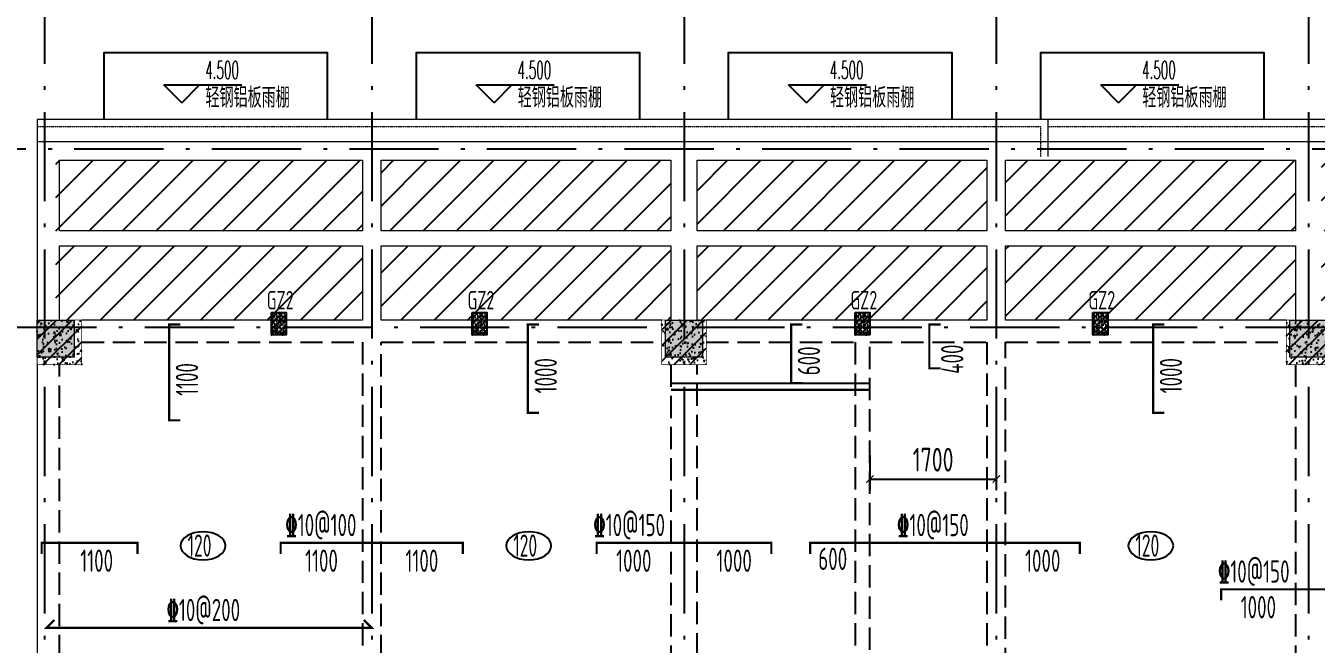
# Model space of a CAD drawing. Extents: x 169490 to 7584583, y -2399407 to 1374371.
# Drawn here: x 607743 to 625098, y 745918 to 754243 of the extents above; entities that cross this region are included whole.
import ezdxf
from ezdxf.enums import TextEntityAlignment as Align

# ---------------------------------------------------------------- set-up
doc = ezdxf.new("R2010")
doc.units = 0
doc.header["$LTSCALE"] = 100
for name, pattern in [('CENTER', [8, 5, -1, 1, -1]), ('D3轴线点划线', [18.5, 12, -3, 0.5, -3]), ('DASH', [0.35, 0.25, -0.1]), ('H3普通虚线', [4.2, 3, -1.2])]:
    doc.linetypes.add(name, pattern=pattern)
doc.layers.get('0').update_dxf_attribs({"linetype": 'CONTINUOUS'})
doc.layers.get('DEFPOINTS').update_dxf_attribs({"linetype": 'CONTINUOUS'})
for name, color, linetype in [('BEAM_CONT', 4, 'CONTINUOUS'), ('C-DOTE', 8, 'D3轴线点划线'), ('DIM_ELEV', 3, 'CONTINUOUS'), ('FSK_FREIN', 2, 'CONTINUOUS'), ('FSK_FTEXT', 4, 'CONTINUOUS'), ('FSK_ZREIN', 1, 'CONTINUOUS'), ('FSK_ZTEXT', 3, 'CONTINUOUS'), ('GJ', 6, 'CONTINUOUS'), ('GZ', 220, 'CENTER'), ('S-BEAM-LINE2', 4, 'H3普通虚线'), ('S-COLU-HATCH', 251, 'CONTINUOUS'), ('S-SLAB-DIM', 92, 'CONTINUOUS'), ('S-SLAB-HATCH', 251, 'CONTINUOUS'), ('板厚度', 2, 'CONTINUOUS'), ('立面', 73, 'CONTINUOUS')]:
    doc.layers.add(name, color=color, linetype=linetype)
doc.layers.add('S-COLU-LINE1', color=6, linetype='CONTINUOUS', lineweight=18)
doc.layers.add('平面-看线', color=45, linetype='CONTINUOUS', lineweight=15)
doc.styles.add('_TCH_DIM', font='SIMPLEX', dxfattribs={"bigfont": 'GBCBIG'})
doc.styles.add('BW_Rein', font='Tssdeng.shx', dxfattribs={"width": 0.7, "bigfont": 'hztxt.shx'})
doc.styles.get("Standard").update_dxf_attribs({"font": 'tssdeng.shx', "width": 0.7, "bigfont": 'hztxt.shx'})
doc.styles.add('TSSD_Bold', font='tssdeng2.shx', dxfattribs={"width": 0.7, "bigfont": 'china.shx'})
doc.styles.add('TSSD_Dimension', font='Tssdeng.shx', dxfattribs={"width": 0.7, "bigfont": 'tssdchn.shx'})
doc.styles.add('TSSD_REIN', font='tssdeng.shx', dxfattribs={"width": 0.7, "bigfont": 'hztxt.shx'})
doc.dimstyles.new('TSSD_100_100$0', dxfattribs={"dimtxt": 320, "dimasz": 100, "dimexe": 150, "dimexo": 150, "dimgap": 100, "dimtad": 1, "dimdec": 0, "dimzin": 0, "dimdsep": 46, "dimtxsty": 'TSSD_Dimension', "dimblk": 'ARCHTICK', "dimcen": 0, "dimclrt": 7, "dimadec": 1, "dimazin": 0, "dimtfac": 1, "dimtdec": 0, "dimtix": 1, "dimtmove": 2, "dimatfit": 3, "dimldrblk": '_TSDBK', "dimfxl": 1, "dimtolj": 1, "dimtzin": 0, "dimarcsym": 0})
pattern_1 = [(50, (0, 0), (215.178055, -18.82564), [22.5, -247.5]), (355, (0, 0), (-41.6254, 225.65764), [18, -198]), (100.4514, (17.93, -1.57), (173.552815, 206.831863), [19.122057, -210.342634]), (46.1842, (0, 60), (320.172315, -49.655704), [33.75, -371.25]), (96.6356, (26.68, 55.86), (280.39881, 292.23536), [28.68309, -315.5139]), (351.1842, (0, 60), (280.39858, 292.23558), [27, -297]), (21, (30, 45), (179.072116, -120.785667), [22.5, -247.5]), (326, (30, 45), (72.9946, 217.545014), [18, -198]), (71.4514, (44.92, 34.93), (252.06679, 96.75915), [19.122057, -210.342634]), (37.5, (0, 0), (3.6479566, 99.868156), [0, -195.6, 0, -201, 0, -198.75]), (7.5, (0, 0), (78.920861, 118.323514), [0, -114.6, 0, -191.1, 0, -75.75]), (327.5, (-66.9, 0), (160.146731, -6.7664615), [0, -75, 0, -234, 0, -310.5]), (317.5, (-96.9, 0), (174.955851, 30.031495), [0, -97.5, 0, -155.4, 0, -220.5]), (45, (0, 0), (-106.066017, 106.066017), [])]

# ---------------------------------------------------------------- blocks, each defined once
blk = doc.blocks.new('_ARCHTICK')
at = {"const_width": 0.15}
blk.add_lwpolyline([(-0.5, -0.5), (0.5, 0.5)], dxfattribs=at)
blk = doc.blocks.new('*D1348')
at = {"layer": 'DEFPOINTS', "color": 0, "ltscale": 10, "transparency": 16777216}
for p in [(619096, 748611), (620796, 748611), (620796, 748142)]:
    blk.add_point(p, dxfattribs=at)
at = {"layer": 'S-SLAB-DIM', "color": 0, "lineweight": -2, "ltscale": 10, "transparency": 16777216}
for p, q in [((619096, 748461), (619096, 747992)), ((620796, 748461), (620796, 747992)), ((619096, 748142), (620796, 748142))]:
    blk.add_line(p, q, dxfattribs=at)
at = {"layer": 'S-SLAB-DIM', "color": 0, "lineweight": -2, "ltscale": 10, "transparency": 16777216, "xscale": 100, "yscale": 100, "zscale": 100, "rotation": 180}
blk.add_blockref('_ARCHTICK', (619096, 748142), dxfattribs=at)
at = {"layer": 'S-SLAB-DIM', "color": 0, "lineweight": -2, "ltscale": 10, "transparency": 16777216, "xscale": 100, "yscale": 100, "zscale": 100}
blk.add_blockref('_ARCHTICK', (620796, 748142), dxfattribs=at)
at = {"layer": 'S-SLAB-DIM', "color": 7, "ltscale": 10, "transparency": 16777216, "insert": (619946, 748402), "char_height": 320, "attachment_point": 5, "style": 'TSSD_Dimension'}
blk.add_mtext('\\A1;1700', dxfattribs=at)
blk = doc.blocks.new('_TSDBK')
blk.add_line((-1, 0), (0, 0))
at = {"const_width": 0.5}
blk.add_lwpolyline([(-0.7, -0.7), (0.7, 0.7)], dxfattribs=at)
blk = doc.blocks.new('BW-4902924', base_point=(607896, 736682))
at = {"layer": 'S-COLU-HATCH', "ltscale": 10}
h = blk.add_hatch(color=256, dxfattribs=at)
h.dxf.hatch_style = 1
h.paths.add_polyline_path([(608396, 750282), (607896, 750282), (607896, 749782), (608396, 749782)])
h = blk.add_hatch(color=256, dxfattribs=at)
h.dxf.hatch_style = 1
h.paths.add_polyline_path([(616346, 750282), (616846, 750282), (616846, 749782), (616346, 749782)])
h = blk.add_hatch(color=256, dxfattribs=at)
h.dxf.hatch_style = 1
h.paths.add_polyline_path([(624746, 750282), (625246, 750282), (625246, 749782), (624746, 749782)])
at = {"layer": 'S-COLU-LINE1'}
for points in [[(607896, 750282), (608396, 750282), (608396, 749782), (607896, 749782)], [(616346, 750282), (616846, 750282), (616846, 749782), (616346, 749782)], [(624746, 750282), (625246, 750282), (625246, 749782), (624746, 749782)]]:
    blk.add_lwpolyline(points, close=True, dxfattribs=at)
blk = doc.blocks.new('BW-5505119', base_point=(607197, 1117331))
at = {"layer": 'S-COLU-HATCH', "ltscale": 10}
h = blk.add_hatch(dxfattribs=at)
h.set_pattern_fill('ARMORED', color=256, scale=30)
h.set_pattern_definition(pattern_1)
h.paths.add_polyline_path([(608496, 1130931), (607896, 1130931), (607896, 1130331), (608496, 1130331)])
h = blk.add_hatch(dxfattribs=at)
h.set_pattern_fill('ARMORED', color=256, scale=30)
h.set_pattern_definition(pattern_1)
h.paths.add_polyline_path([(616896, 1130931), (616296, 1130931), (616296, 1130331), (616896, 1130331)])
h = blk.add_hatch(dxfattribs=at)
h.set_pattern_fill('ARMORED', color=256, scale=30)
h.set_pattern_definition(pattern_1)
h.paths.add_polyline_path([(625296, 1130931), (624696, 1130931), (624696, 1130331), (625296, 1130331)])
at = {"layer": 'S-COLU-LINE1', "color": 2, "const_width": 10}
for points in [[(608496, 1130931), (607896, 1130931), (607896, 1130331), (608496, 1130331)], [(616896, 1130931), (616296, 1130931), (616296, 1130331), (616896, 1130331)], [(625296, 1130931), (624696, 1130931), (624696, 1130331), (625296, 1130331)]]:
    blk.add_lwpolyline(points, close=True, dxfattribs=at)

msp = doc.modelspace()

# ---------------------------------------------------------------- hatches: boundary and pattern name
at = {"layer": 'GZ', "linetype": 'ByBlock'}
h = msp.add_hatch(dxfattribs=at)
h.set_pattern_fill('ARMORED', color=2, scale=10, style=0)
h.set_pattern_definition([(50, (-1033575.9, 1227987.595), (71.7260183, -6.2752135), [7.5, -82.5]), (355, (-1033575.9, 1227987.595), (-13.8751334, 75.2192134), [6, -66]), (100.4514, (-1033569.92, 1227987.07), (57.8509382, 68.9439542), [6.374019, -70.1142112]), (46.1842, (-1033575.9, 1228007.595), (106.724105, -16.5519014), [11.25, -123.75]), (96.6356, (-1033567, 1228006.22), (93.4662706, 97.411787), [9.561029, -105.1713]), (351.1842, (-1033575.9, 1228007.6), (93.4661945, 97.41186), [9, -99]), (21, (-1033565.9, 1228002.595), (59.6907052, -40.261889), [7.5, -82.5]), (326, (-1033565.9, 1228002.595), (24.3315332, 72.5150045), [6, -66]), (71.4514, (-1033560.924, 1227999.24), (84.0222629, 32.2530497), [6.374019, -70.1142112]), (37.5, (-1033575.898, 1227987.595), (1.21598553, 33.2893854), [0, -65.2, 0, -67, 0, -66.25]), (7.5, (-1033575.898, 1227987.595), (26.30695374, 39.4411712), [0, -38.2, 0, -63.7, 0, -25.25]), (327.5, (-1033598.198, 1227987.595), (53.3822436, -2.25548717), [0, -25, 0, -78, 0, -103.5]), (317.5, (-1033608.2, 1227987.595), (58.3186169, 10.0104982), [0, -32.5, 0, -51.8, 0, -73.5]), (45, (-1033575.9, 1227987.595), (-35.355339, 35.355339), [])])
h.paths.add_polyline_path([(611045.7, 750382.3), (611045.7, 750082.3), (611245.7, 750082.3), (611245.7, 750382.3)])
h = msp.add_hatch(dxfattribs=at)
h.set_pattern_fill('ARMORED', color=2, scale=10, style=0)
h.set_pattern_definition([(50, (-1030875.9, 1227987.595), (71.7260183, -6.2752135), [7.5, -82.5]), (355, (-1030875.9, 1227987.595), (-13.8751334, 75.2192134), [6, -66]), (100.4514, (-1030869.92, 1227987.07), (57.8509382, 68.9439542), [6.374019, -70.1142112]), (46.1842, (-1030875.9, 1228007.595), (106.724105, -16.5519014), [11.25, -123.75]), (96.6356, (-1030867, 1228006.22), (93.4662706, 97.411787), [9.561029, -105.1713]), (351.1842, (-1030875.9, 1228007.6), (93.4661945, 97.41186), [9, -99]), (21, (-1030865.9, 1228002.595), (59.6907052, -40.261889), [7.5, -82.5]), (326, (-1030865.9, 1228002.595), (24.3315332, 72.5150045), [6, -66]), (71.4514, (-1030860.924, 1227999.24), (84.0222629, 32.2530497), [6.374019, -70.1142112]), (37.5, (-1030875.898, 1227987.595), (1.21598553, 33.2893854), [0, -65.2, 0, -67, 0, -66.25]), (7.5, (-1030875.898, 1227987.595), (26.30695374, 39.4411712), [0, -38.2, 0, -63.7, 0, -25.25]), (327.5, (-1030898.198, 1227987.595), (53.3822436, -2.25548717), [0, -25, 0, -78, 0, -103.5]), (317.5, (-1030908.2, 1227987.595), (58.3186169, 10.0104982), [0, -32.5, 0, -51.8, 0, -73.5]), (45, (-1030875.9, 1227987.595), (-35.355339, 35.355339), [])])
h.paths.add_polyline_path([(613745.7, 750382.3), (613745.7, 750082.3), (613945.7, 750082.3), (613945.7, 750382.3)])
h = msp.add_hatch(dxfattribs=at)
h.set_pattern_fill('ARMORED', color=2, scale=10, style=0)
h.set_pattern_definition([(50, (-1025725.9, 1227987.595), (71.7260183, -6.2752135), [7.5, -82.5]), (355, (-1025725.9, 1227987.595), (-13.8751334, 75.2192134), [6, -66]), (100.4514, (-1025719.92, 1227987.07), (57.8509382, 68.9439542), [6.374019, -70.1142112]), (46.1842, (-1025725.9, 1228007.595), (106.724105, -16.5519014), [11.25, -123.75]), (96.6356, (-1025717, 1228006.22), (93.4662706, 97.411787), [9.561029, -105.1713]), (351.1842, (-1025725.9, 1228007.6), (93.4661945, 97.41186), [9, -99]), (21, (-1025715.9, 1228002.595), (59.6907052, -40.261889), [7.5, -82.5]), (326, (-1025715.9, 1228002.595), (24.3315332, 72.5150045), [6, -66]), (71.4514, (-1025710.924, 1227999.24), (84.0222629, 32.2530497), [6.374019, -70.1142112]), (37.5, (-1025725.898, 1227987.595), (1.21598553, 33.2893854), [0, -65.2, 0, -67, 0, -66.25]), (7.5, (-1025725.898, 1227987.595), (26.30695374, 39.4411712), [0, -38.2, 0, -63.7, 0, -25.25]), (327.5, (-1025748.198, 1227987.595), (53.3822436, -2.25548717), [0, -25, 0, -78, 0, -103.5]), (317.5, (-1025758.2, 1227987.595), (58.3186169, 10.0104982), [0, -32.5, 0, -51.8, 0, -73.5]), (45, (-1025725.9, 1227987.595), (-35.355339, 35.355339), [])])
h.paths.add_polyline_path([(618895.7, 750382.3), (618895.7, 750082.3), (619095.7, 750082.3), (619095.7, 750382.3)])
h = msp.add_hatch(dxfattribs=at)
h.set_pattern_fill('ARMORED', color=2, scale=10, style=0)
h.set_pattern_definition([(50, (-1022525.9, 1227987.595), (71.7260183, -6.2752135), [7.5, -82.5]), (355, (-1022525.9, 1227987.595), (-13.8751334, 75.2192134), [6, -66]), (100.4514, (-1022519.92, 1227987.07), (57.8509382, 68.9439542), [6.374019, -70.1142112]), (46.1842, (-1022525.9, 1228007.595), (106.724105, -16.5519014), [11.25, -123.75]), (96.6356, (-1022517, 1228006.22), (93.4662706, 97.411787), [9.561029, -105.1713]), (351.1842, (-1022525.9, 1228007.6), (93.4661945, 97.41186), [9, -99]), (21, (-1022515.9, 1228002.595), (59.6907052, -40.261889), [7.5, -82.5]), (326, (-1022515.9, 1228002.595), (24.3315332, 72.5150045), [6, -66]), (71.4514, (-1022510.924, 1227999.24), (84.0222629, 32.2530497), [6.374019, -70.1142112]), (37.5, (-1022525.898, 1227987.595), (1.21598553, 33.2893854), [0, -65.2, 0, -67, 0, -66.25]), (7.5, (-1022525.898, 1227987.595), (26.30695374, 39.4411712), [0, -38.2, 0, -63.7, 0, -25.25]), (327.5, (-1022548.198, 1227987.595), (53.3822436, -2.25548717), [0, -25, 0, -78, 0, -103.5]), (317.5, (-1022558.2, 1227987.595), (58.3186169, 10.0104982), [0, -32.5, 0, -51.8, 0, -73.5]), (45, (-1022525.9, 1227987.595), (-35.355339, 35.355339), [])])
h.paths.add_polyline_path([(622095.7, 750382.3), (622095.7, 750082.3), (622295.7, 750082.3), (622295.7, 750382.3)])
at = {"layer": 'S-SLAB-HATCH'}
h = msp.add_hatch(dxfattribs=at)
h.set_pattern_fill('ANSI31', color=256, scale=100)
h.set_pattern_definition([(45, (-5179864.24, 2783926.33), (-224.506403, 224.506403), [])])
h.paths.add_polyline_path([(612270.7, 752432.3), (608145.7, 752432.3), (608145.7, 751482.3), (612270.7, 751482.3)])
h.paths.add_polyline_path([(612270.7, 751282.3), (608145.7, 751282.3), (608145.7, 750282.3), (608395.7, 750282.3), (612270.7, 750282.3)])
h.paths.add_polyline_path([(616420.7, 751282.3), (612520.7, 751282.3), (612520.7, 750282.3), (616346.7, 750282.3), (616420.7, 750282.3)])
h.paths.add_polyline_path([(616420.7, 752432.3), (612520.7, 752432.3), (612520.7, 751482.3), (616420.7, 751482.3)])
h.paths.add_polyline_path([(620670.7, 751282.3), (616770.7, 751282.3), (616770.7, 750282.3), (616845.7, 750282.3), (618995.7, 750282.3), (620670.7, 750282.3)])
h.paths.add_polyline_path([(620670.7, 752432.3), (616770.7, 752432.3), (616770.7, 751482.3), (620670.7, 751482.3)])
h.paths.add_polyline_path([(624820.7, 751282.3), (620920.7, 751282.3), (620920.7, 750282.3), (624746.7, 750282.3), (624820.7, 750282.3)])
h.paths.add_polyline_path([(624820.7, 752432.3), (620920.7, 752432.3), (620920.7, 751482.3), (624820.7, 751482.3)])
h.paths.add_polyline_path([(628670.7, 752432.3), (625170.7, 752432.3), (625170.7, 751482.3), (628670.7, 751482.3)])
h.paths.add_polyline_path([(628670.7, 751282.3), (625170.7, 751282.3), (625170.7, 750282.3), (625245.7, 750282.3), (628670.7, 750282.3)])
h.paths.add_polyline_path([(633295.7, 751282.3), (628920.7, 751282.3), (628920.7, 750282.3), (633146.7, 750282.3), (633295.7, 750282.3)])
h.paths.add_polyline_path([(633295.7, 752432.3), (628920.7, 752432.3), (628920.7, 751482.3), (633295.7, 751482.3)])
h.paths.add_polyline_path([(638520.7, 751282.3), (633645.7, 751282.3), (633570.7, 750282.3), (633645.7, 750282.3), (638520.7, 750282.3)])
h.paths.add_polyline_path([(638520.7, 752432.3), (633645.7, 752432.3), (633645.7, 751482.3), (638520.7, 751482.3)])
h.paths.add_polyline_path([(641845.7, 752432.3), (638770.7, 752432.3), (638770.7, 751382.3), (638770.7, 750282.3), (641595.7, 750282.3), (641845.7, 750282.3)])

# ---------------------------------------------------------------- linework, layer by layer
at = {"layer": 'BEAM_CONT', "lineweight": 18}
for p, q in [((612395.7, 752682.3), (607895.7, 752682.3)), ((607895.7, 752682.3), (607895.7, 751382.3)), ((616595.7, 752682.3), (612395.7, 752682.3)), ((620795.7, 752682.3), (616595.7, 752682.3)), ((624995.7, 752682.3), (620795.7, 752682.3)), ((628795.7, 752682.3), (624995.7, 752682.3)), ((608195.7, 752432.3), (612270.7, 752432.3)), ((608195.7, 751482.3), (608195.7, 752432.3)), ((612270.7, 752432.3), (612270.7, 751482.3)), ((612520.7, 752432.3), (616420.7, 752432.3)), ((612520.7, 751482.3), (612520.7, 752432.3)), ((616420.7, 752432.3), (616420.7, 751482.3)), ((616770.7, 752432.3), (620670.7, 752432.3)), ((616770.7, 751482.3), (616770.7, 752432.3)), ((620670.7, 752432.3), (620670.7, 751482.3)), ((620920.7, 752432.3), (624820.7, 752432.3)), ((620920.7, 751482.3), (620920.7, 752432.3)), ((624820.7, 752432.3), (624820.7, 751482.3)), ((612270.7, 751482.3), (608195.7, 751482.3)), ((616420.7, 751482.3), (612520.7, 751482.3)), ((620670.7, 751482.3), (616770.7, 751482.3)), ((624820.7, 751482.3), (620920.7, 751482.3)), ((607895.7, 751382.3), (607895.7, 750282.3)), ((608195.7, 750282.3), (608195.7, 751282.3)), ((608195.7, 751282.3), (612270.7, 751282.3)), ((612270.7, 751282.3), (612270.7, 750282.3)), ((612520.7, 750282.3), (612520.7, 751282.3)), ((612520.7, 751282.3), (616420.7, 751282.3)), ((616420.7, 751282.3), (616420.7, 750282.3)), ((616770.7, 750282.3), (616770.7, 751282.3)), ((616770.7, 751282.3), (620670.7, 751282.3)), ((620670.7, 751282.3), (620670.7, 750282.3)), ((620920.7, 750282.3), (620920.7, 751282.3)), ((620920.7, 751282.3), (624820.7, 751282.3)), ((624820.7, 751282.3), (624820.7, 750282.3)), ((612270.7, 750282.3), (608495.7, 750282.3)), ((612270.7, 750282.3), (608495.7, 750282.3)), ((616295.7, 750282.3), (612520.7, 750282.3)), ((616295.7, 750282.3), (612520.7, 750282.3)), ((618995.7, 750282.3), (616895.7, 750282.3)), ((618895.7, 750282.3), (616895.7, 750282.3)), ((620670.7, 750282.3), (618995.7, 750282.3)), ((620670.7, 750282.3), (619095.7, 750282.3)), ((624695.7, 750282.3), (620920.7, 750282.3)), ((624695.7, 750282.3), (620920.7, 750282.3)), ((607895.7, 749682.3), (607895.7, 744482.3))]:
    msp.add_line(p, q, dxfattribs=at)
at = {"layer": 'C-DOTE'}
for p, q in [((607995.7, 756782.3), (607995.7, 732082.3)), ((612395.7, 756782.3), (612395.7, 744382.3)), ((616595.7, 756782.3), (616595.7, 732082.3)), ((620795.7, 756782.3), (620795.7, 732082.3)), ((624995.7, 756782.3), (624995.7, 732082.3)), ((683595.7, 752582.3), (605819.4, 752582.3)), ((641995.7, 750182.3), (605819.4, 750182.3))]:
    msp.add_line(p, q, dxfattribs=at)
at = {"layer": 'DIM_ELEV'}
for p, q in [((609601.3, 753447.7), (610650.9, 753447.7)), ((609841.3, 753207.7), (609601.3, 753447.7)), ((609841.3, 753207.7), (610081.3, 753447.7)), ((613801.3, 753447.7), (614850.9, 753447.7)), ((614041.3, 753207.7), (613801.3, 753447.7)), ((614041.3, 753207.7), (614281.3, 753447.7)), ((618001.3, 753447.7), (619050.9, 753447.7)), ((618241.3, 753207.7), (618001.3, 753447.7)), ((618241.3, 753207.7), (618481.3, 753447.7)), ((622441.3, 753207.7), (622201.3, 753447.7)), ((622201.3, 753447.7), (623250.9, 753447.7)), ((622441.3, 753207.7), (622681.3, 753447.7))]:
    msp.add_line(p, q, dxfattribs=at)
at = {"layer": 'FSK_FREIN', "color": 1, "const_width": 30}
for points in [[(609820.8, 748932.3), (609670.8, 748932.3), (609670.8, 750222.3), (609820.8, 750222.3)], [(614645.8, 749032.3), (614495.8, 749032.3), (614495.8, 750222.3), (614645.8, 750222.3)], [(618185.8, 749432.3), (618035.8, 749432.3), (618035.8, 750222.3), (618185.8, 750222.3)], [(620045.8, 749632.3), (619895.8, 749632.3), (619895.8, 750222.3), (620045.8, 750222.3)], [(623055.1, 749032.3), (622905.1, 749032.3), (622905.1, 750222.3), (623055.1, 750222.3)], [(607956.7, 747132.3), (607956.7, 747282.3), (609246.7, 747282.3), (609246.7, 747132.3)], [(611170.7, 747132.3), (611170.7, 747282.3), (613620.7, 747282.3), (613620.7, 747132.3)], [(615420.7, 747132.3), (615420.7, 747282.3), (617770.7, 747282.3), (617770.7, 747132.3)], [(618291.7, 747132.3), (618291.7, 747282.3), (621920.7, 747282.3), (621920.7, 747132.3)], [(623820.7, 746507.3), (623820.7, 746657.3), (626170.7, 746657.3), (626170.7, 746507.3)]]:
    msp.add_lwpolyline(points, dxfattribs=at)
at = {"layer": 'FSK_ZREIN', "const_width": 30}
msp.add_lwpolyline([(608127.8, 746244.7), (608021.7, 746138.7), (612395.7, 746138.7), (612289.7, 746244.7)], dxfattribs=at)
at = {"layer": 'GJ', "color": 6, "const_width": 30}
for points in [[(619095.7, 749430.4), (616420.7, 749430.4)], [(619095.7, 749342.1), (616420.7, 749342.1)]]:
    msp.add_lwpolyline(points, dxfattribs=at)
at = {"layer": 'GZ', "color": 2, "linetype": 'ByBlock'}
for points in [[(611045.7, 750382.3), (611245.7, 750382.3), (611245.7, 750082.3), (611045.7, 750082.3)], [(613745.7, 750382.3), (613945.7, 750382.3), (613945.7, 750082.3), (613745.7, 750082.3)], [(618895.7, 750382.3), (619095.7, 750382.3), (619095.7, 750082.3), (618895.7, 750082.3)], [(622095.7, 750382.3), (622295.7, 750382.3), (622295.7, 750082.3), (622095.7, 750082.3)]]:
    msp.add_lwpolyline(points, close=True, dxfattribs=at)
at = {"layer": 'S-BEAM-LINE2'}
for p, q in [((608495.7, 749982.3), (612270.7, 749982.3)), ((608495.7, 749982.3), (612270.7, 749982.3)), ((612270.7, 749982.3), (612270.7, 744482.3)), ((612520.7, 749982.3), (616295.7, 749982.3)), ((612520.7, 744482.3), (612520.7, 749982.3)), ((612520.7, 749982.3), (616295.7, 749982.3)), ((616895.7, 749982.3), (618895.7, 749982.3)), ((616895.7, 749982.3), (618895.7, 749982.3)), ((618895.7, 749982.3), (618895.7, 744191.7)), ((619095.7, 749982.3), (620670.7, 749982.3)), ((619095.7, 744161.9), (619095.7, 749982.3)), ((619095.7, 749982.3), (620670.7, 749982.3)), ((620670.7, 749982.3), (620670.7, 743927.5)), ((620920.7, 749982.3), (624695.7, 749982.3)), ((620920.7, 743890.3), (620920.7, 749982.3)), ((620920.7, 749982.3), (624695.7, 749982.3)), ((608195.7, 744482.3), (608195.7, 749682.3)), ((616420.7, 749682.3), (616420.7, 744482.3)), ((616770.7, 744507.9), (616770.7, 749682.3)), ((624820.7, 749682.3), (624820.7, 743582.3))]:
    msp.add_line(p, q, dxfattribs=at)
at = {"layer": '平面-看线'}
for points in [[(621495.7, 752482.3), (621495.7, 752982.3), (607895.7, 752982.3), (607895.7, 750382.3)], [(628495.7, 752982.3), (621495.7, 752982.3)]]:
    msp.add_lwpolyline(points, dxfattribs=at)
at = {"layer": '平面-看线', "linetype": 'DASH', "ltscale": 0.8}
for points in [[(621395.7, 752482.3), (621395.7, 752882.3), (607895.7, 752882.3)], [(628495.7, 752882.3), (621495.7, 752882.3)]]:
    msp.add_lwpolyline(points, dxfattribs=at)
at = {"layer": '板厚度', "extrusion": (0, 0, -1)}
for centre in [(610127, 747242.8), (614507.5, 747242.8), (622874.5, 747242.8)]:
    msp.add_ellipse(centre, major_axis=(303.3, 0), ratio=0.6210538, dxfattribs=at)
at = {"layer": '立面', "color": 4}
for points in [[(608795.7, 752982.3), (608795.7, 753882.3), (611795.7, 753882.3), (611795.7, 752982.3)], [(612995.7, 752982.3), (612995.7, 753882.3), (615995.7, 753882.3), (615995.7, 752982.3)], [(617195.7, 752982.3), (617195.7, 753882.3), (620195.7, 753882.3), (620195.7, 752982.3)], [(621395.7, 752982.3), (621395.7, 753882.3), (624395.7, 753882.3), (624395.7, 752982.3)]]:
    msp.add_lwpolyline(points, dxfattribs=at)

# ---------------------------------------------------------------- block references
at = {"layer": 'S-COLU-LINE1'}
for name, p in [('BW-5505119', (607196.7, 736682.3)), ('BW-4902924', (607895.7, 736682.3))]:
    msp.add_blockref(name, p, dxfattribs=at)

# ---------------------------------------------------------------- texts
at = {"layer": 'DIM_ELEV', "style": '_TCH_DIM', "width": 0.494118}
for p in [(610156.5, 753527.8), (614356.5, 753527.8), (618556.5, 753527.8), (622756.5, 753527.8)]:
    msp.add_text('4.500', height=238, dxfattribs=at).set_placement(p)
at = {"layer": 'DIM_ELEV', "width": 0.7}
for p in [(610159.6, 753142.1), (614359.6, 753142.1), (618559.6, 753142.1), (622759.6, 753142.1)]:
    msp.add_text('轻钢铝板雨棚', height=270.07, dxfattribs=at).set_placement(p)
at = {"layer": 'FSK_FTEXT', "style": 'BW_Rein', "width": 0.65}
msp.add_text('400', height=300, rotation=89.99999, dxfattribs=at).set_placement((620053.3, 749952.3), align=Align.TOP_RIGHT)
for s, p in [('1000', (614585.8, 749532.3)), ('600', (618125.8, 749732.3)), ('1000', (622995.1, 749532.3)), ('1100', (609760.8, 749482.3))]:
    msp.add_text(s, height=300, rotation=89.99999, dxfattribs=at).set_placement(p, align=Align.TOP_CENTER)
for s, p in [('%%13210@100', (612190.7, 747372.3)), ('%%13210@150', (616340.7, 747372.3)), ('%%13210@150', (620425.7, 747372.3)), ('%%13210@150', (624740.7, 746747.3))]:
    msp.add_text(s, height=300, dxfattribs=at).set_placement(p, align=Align.RIGHT)
for s, p in [('1100', (608696.7, 747192.3)), ('1100', (611720.7, 747192.3)), ('1100', (613070.7, 747192.3)), ('1000', (615920.7, 747192.3)), ('1000', (617270.7, 747192.3)), ('600', (618595.7, 747217.2)), ('1000', (621420.7, 747192.3)), ('1000', (624320.7, 746567.3))]:
    msp.add_text(s, height=300, dxfattribs=at).set_placement(p, align=Align.TOP_CENTER)
at = {"layer": 'FSK_ZTEXT', "style": 'BW_Rein', "width": 0.65}
msp.add_text('%%13210@200', height=300, dxfattribs=at).set_placement((609635.3, 746228.7))
at = {"layer": 'GZ', "color": 2, "linetype": 'ByBlock', "style": 'TSSD_REIN', "width": 0.65}
for p in [(610984.3, 750424), (613684.3, 750424), (618834.3, 750424), (622034.3, 750424)]:
    msp.add_text('GZ2', height=250, dxfattribs=at).set_placement(p)
at = {"layer": '板厚度', "style": 'TSSD_Bold', "width": 0.6}
for p in [(609919.4, 747095.6), (614300, 747095.6), (622666.9, 747095.6)]:
    msp.add_text('120', height=300, rotation=360, dxfattribs=at).set_placement(p)

# ---------------------------------------------------------------- dimensions: what is measured, and where the dimension line sits
at = {"layer": 'S-SLAB-DIM', "ltscale": 10}
dim = msp.add_linear_dim(base=(620795.7, 748141.7), p1=(619095.7, 748610.9), p2=(620795.7, 748610.9), dimstyle='TSSD_100_100$0', dxfattribs=at)
dim.commit()
dim.dimension.update_dxf_attribs({"geometry": '*D1348', "text_midpoint": (619945.7, 748401.7)})

doc.saveas('drawing.dxf')
